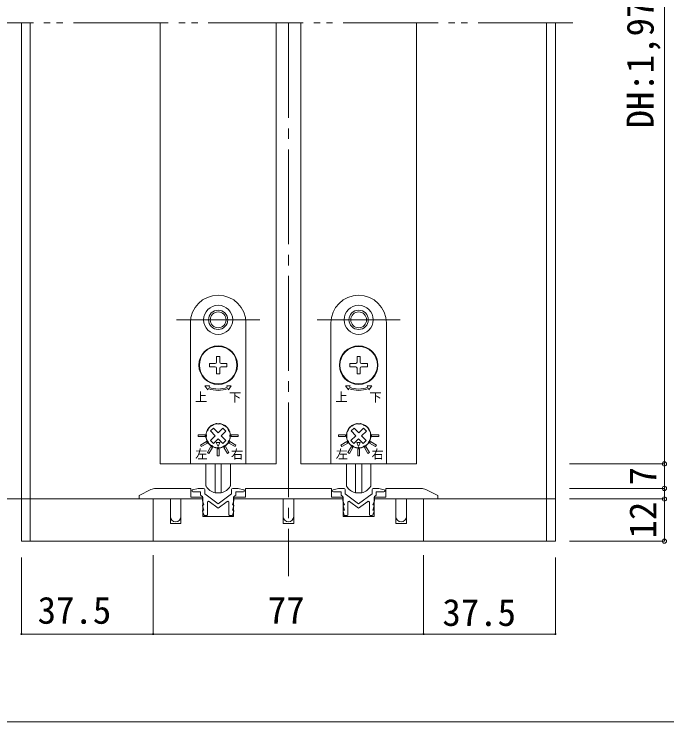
# Model space of a CAD drawing. Units: millimetres on the paper, enlarged 10 times, with parts at other scales. Extents: x -2000 to 2000, y -1385 to 1385.
# Drawn here: x -1092 to -473, y -68 to 604 of the extents above; entities that cross this region are included whole.
import ezdxf
from ezdxf.enums import TextEntityAlignment as Align

# ---------------------------------------------------------------- set-up
doc = ezdxf.new("R2010")
doc.units = ezdxf.units.MM
doc.header["$LTSCALE"] = 10
doc.header["$PDMODE"] = 32
doc.header["$PDSIZE"] = 4
for name, pattern in [('CHAIN2', [12, 9, -1, 1, -1]), ('DOUBLE_CHAIN2', [12.8, 9, -1, 0.6, -0.6, 0.6, -1]), ('USER1', [19.05, 12.7, -6.35])]:
    doc.linetypes.add(name, pattern=pattern)
for name, color, linetype, lineweight in [('1-0_H-SYM', 7, 'Continuous', 20), ('1-1_0', 7, 'Continuous', 20), ('2-0_18', 7, 'Continuous', 18)]:
    doc.layers.add(name, color=color, linetype=linetype, lineweight=lineweight)
doc.styles.add('ＭＳ ゴシック', font='')
doc.styles.get('ＭＳ ゴシック').set_extended_font_data('MS Gothic')

msp = doc.modelspace()

# ---------------------------------------------------------------- linework, layer by layer
at = {"layer": '1-0_H-SYM'}
msp.add_line((380, -67.5), (-1950, -67.5), dxfattribs=at)
msp.add_line((380, -67.5), (-1950, -67.5), dxfattribs=at)
msp.add_lwpolyline([(380, -67.5), (-1950, -67.5), (-1950, 1335)], dxfattribs=at)
msp.add_lwpolyline([(380, -67.5), (-1950, -67.5), (-1950, 1335)], dxfattribs=at)
at = {"layer": '1-1_0'}
msp.add_lwpolyline([(380, -67.5), (-1950, -67.5), (-1950, 1335)], dxfattribs=at)
at = {"layer": '2-0_18', "linetype": 'DOUBLE_CHAIN2', "lineweight": 20}
msp.add_line((-561.78, 595.6), (-1101.78, 595.6), dxfattribs=at)
at = {"layer": '2-0_18', "lineweight": 20}
for p, q in [((-1085.11, 595.6), (-1085.11, 103.93)), ((-1076.78, 595.6), (-1076.78, 103.93)), ((-953.44, 595.6), (-953.44, 177.27)), ((-843.44, 595.6), (-843.44, 177.27)), ((-820.11, 595.6), (-820.11, 177.27)), ((-710.11, 595.6), (-710.11, 177.27)), ((-586.78, 595.6), (-586.78, 103.93)), ((-578.44, 595.6), (-578.44, 103.93)), ((-953.44, 177.27), (-843.44, 177.27)), ((-820.11, 177.27), (-710.11, 177.27)), ((-957.75, 153.93), (-924.28, 153.93)), ((-923.44, 151.6), (-923.44, 151.8)), ((-917.55, 153.91), (-922.66, 152.77)), ((-922.44, 150.6), (-919, 150.6)), ((-919, 150.6), (-915.11, 150.6)), ((-917.33, 153.93), (-912.22, 153.93)), ((-911.22, 152.93), (-911.22, 148.93)), ((-911.22, 148.93), (-898.44, 139.35)), ((-898.44, 139.35), (-885.66, 148.93)), ((-885.66, 152.93), (-885.66, 148.93)), ((-879.55, 153.93), (-884.66, 153.93)), ((-877.89, 150.6), (-881.78, 150.6)), ((-881.78, 147.68), (-881.78, 150.6)), ((-879.34, 153.91), (-874.23, 152.77)), ((-874.44, 150.6), (-877.89, 150.6)), ((-873.44, 151.8), (-873.44, 151.6)), ((-872.6, 153.93), (-799, 153.93)), ((-790.95, 153.93), (-864.55, 153.93)), ((-790.11, 151.8), (-790.11, 151.6)), ((-784.22, 153.91), (-789.33, 152.77)), ((-789.11, 150.6), (-785.66, 150.6)), ((-785.66, 150.6), (-781.78, 150.6)), ((-784, 153.93), (-778.89, 153.93)), ((-781.78, 147.68), (-781.78, 150.6)), ((-777.89, 152.93), (-777.89, 148.93)), ((-765.11, 139.35), (-777.89, 148.93)), ((-752.33, 148.93), (-765.11, 139.35)), ((-752.33, 152.93), (-752.33, 148.93)), ((-746.22, 153.93), (-751.33, 153.93)), ((-744.55, 150.6), (-748.44, 150.6)), ((-746, 153.91), (-740.89, 152.77)), ((-741.11, 150.6), (-744.55, 150.6)), ((-740.11, 151.6), (-740.11, 151.8)), ((-705.8, 153.93), (-739.28, 153.93)), ((-913.44, 143.93), (-1085.11, 143.93)), ((-960.11, 143.93), (-973.44, 143.93)), ((-943.78, 143.93), (-960.11, 143.93)), ((-960.11, 103.93), (-960.11, 143.93)), ((-943.78, 143.93), (-943.78, 120.6)), ((-913.11, 143.93), (-933.78, 143.93)), ((-915.11, 147.68), (-913.44, 146.43)), ((-913.44, 142.39), (-913.44, 146.43)), ((-913.4, 142.15), (-911.96, 138.3)), ((-898.44, 135.18), (-907.01, 141.61)), ((-898.44, 135.18), (-889.88, 141.61)), ((-883.48, 142.15), (-884.94, 138.27)), ((-836.78, 143.93), (-883.78, 143.93)), ((-883.78, 143.93), (-836.78, 143.93)), ((-881.78, 147.68), (-883.44, 146.43)), ((-883.44, 142.39), (-883.44, 146.43)), ((-780.11, 143.93), (-883.44, 143.93)), ((-779.78, 143.93), (-841.6, 143.93)), ((-826.78, 143.93), (-826.78, 120.6)), ((-781.78, 147.68), (-780.11, 146.43)), ((-780.11, 142.39), (-780.11, 146.43)), ((-780.07, 142.15), (-778.61, 138.27)), ((-765.11, 135.18), (-773.68, 141.61)), ((-765.11, 135.18), (-756.54, 141.61)), ((-750.15, 142.15), (-751.6, 138.3)), ((-750.44, 143.93), (-729.78, 143.93)), ((-748.44, 147.68), (-750.11, 146.43)), ((-750.11, 142.39), (-750.11, 146.43)), ((-578.44, 143.93), (-750.11, 143.93)), ((-719.78, 143.93), (-703.44, 143.93)), ((-719.78, 143.93), (-719.78, 120.6)), ((-703.44, 143.93), (-578.44, 143.93)), ((-703.44, 143.93), (-690.11, 143.93)), ((-703.44, 103.93), (-703.44, 143.93)), ((-913.15, 137.44), (-911.91, 133.3)), ((-912.51, 138.3), (-911.96, 138.3)), ((-908.61, 128.97), (-908.61, 140.81)), ((-888.28, 128.93), (-888.28, 140.81)), ((-884.34, 138.27), (-884.94, 138.27)), ((-883.7, 137.41), (-884.94, 133.27)), ((-779.85, 137.41), (-778.61, 133.27)), ((-779.21, 138.27), (-778.61, 138.27)), ((-775.28, 128.93), (-775.28, 140.81)), ((-754.94, 128.97), (-754.94, 140.81)), ((-750.4, 137.44), (-751.64, 133.3)), ((-751.04, 138.3), (-751.6, 138.3)), ((-912.05, 128.77), (-913.15, 132.44)), ((-912.51, 133.3), (-911.91, 133.3)), ((-911.41, 128.3), (-909.28, 128.3)), ((-885.44, 128.27), (-887.61, 128.27)), ((-884.34, 133.27), (-884.94, 133.27)), ((-884.8, 128.74), (-883.7, 132.41)), ((-778.75, 128.74), (-779.85, 132.41)), ((-779.21, 133.27), (-778.61, 133.27)), ((-778.11, 128.27), (-775.94, 128.27)), ((-752.14, 128.3), (-754.28, 128.3)), ((-751.04, 133.3), (-751.64, 133.3)), ((-751.5, 128.77), (-750.4, 132.44)), ((-578.44, 103.93), (-1085.11, 103.93)), ((-831.78, 103.93), (-960.11, 103.93)), ((-795.11, 103.93), (-960.11, 103.93)), ((-868.44, 103.93), (-703.44, 103.93)), ((-831.78, 103.93), (-703.44, 103.93))]:
    msp.add_line(p, q, dxfattribs=at)
at = {"layer": '2-0_18', "color": 4, "linetype": 'CHAIN2', "lineweight": 9}
msp.add_line((-831.78, 595.6), (-831.78, 70.6), dxfattribs=at)
at = {"layer": '2-0_18', "color": 2, "linetype": 'USER1'}
for p, q in [((-937.94, 313.93), (-858.94, 313.93)), ((-804.61, 313.93), (-725.61, 313.93))]:
    msp.add_line(p, q, dxfattribs=at)
at = {"layer": '2-0_18'}
for p, q in [((-924.78, 310.93), (-924.78, 177.27)), ((-872.11, 177.27), (-872.11, 310.93)), ((-791.44, 310.93), (-791.44, 177.27)), ((-738.78, 177.27), (-738.78, 310.93)), ((-896.94, 279.27), (-899.94, 279.27)), ((-899.94, 273.77), (-899.94, 279.27)), ((-896.94, 273.77), (-896.94, 279.27)), ((-763.61, 279.27), (-766.61, 279.27)), ((-766.61, 273.77), (-766.61, 279.27)), ((-763.61, 273.77), (-763.61, 279.27)), ((-901.28, 269.43), (-906.78, 269.43)), ((-890.11, 272.43), (-895.61, 272.43)), ((-890.11, 269.43), (-895.61, 269.43)), ((-890.11, 272.43), (-890.11, 269.43)), ((-767.94, 269.43), (-773.44, 269.43)), ((-756.78, 272.43), (-762.28, 272.43)), ((-756.78, 269.43), (-762.28, 269.43)), ((-756.78, 272.43), (-756.78, 269.43)), ((-899.94, 262.6), (-899.94, 268.1)), ((-896.94, 262.6), (-899.94, 262.6)), ((-896.94, 262.6), (-896.94, 268.1)), ((-766.61, 262.6), (-766.61, 268.1)), ((-763.61, 262.6), (-766.61, 262.6)), ((-763.61, 262.6), (-763.61, 268.1)), ((-901.27, 203.97), (-905.69, 208.5)), ((-898.41, 206.76), (-893.88, 211.18)), ((-767.94, 203.97), (-772.36, 208.5)), ((-765.07, 206.76), (-760.54, 211.18)), ((-905.8, 199.54), (-901.27, 203.97)), ((-772.47, 199.54), (-767.94, 203.97)), ((-903.01, 196.68), (-905.8, 199.54)), ((-903.01, 196.68), (-898.48, 201.1)), ((-894.05, 196.57), (-898.48, 201.1)), ((-891.19, 199.36), (-894.05, 196.57)), ((-769.68, 196.68), (-772.47, 199.54)), ((-769.68, 196.68), (-765.14, 201.1)), ((-760.72, 196.57), (-765.14, 201.1)), ((-757.86, 199.36), (-760.72, 196.57)), ((-924.78, 177.27), (-872.11, 177.27)), ((-910.11, 156.82), (-910.11, 177.27)), ((-901.36, 177.27), (-901.36, 149.75)), ((-895.53, 177.27), (-895.53, 149.75)), ((-886.78, 177.27), (-886.78, 156.82)), ((-791.44, 177.27), (-738.78, 177.27)), ((-776.78, 156.82), (-776.78, 177.27)), ((-768.03, 177.27), (-768.03, 149.75)), ((-762.19, 177.27), (-762.19, 149.75)), ((-753.44, 177.27), (-753.44, 156.82)), ((-901.36, 149.75), (-895.53, 149.75)), ((-768.03, 149.75), (-762.19, 149.75))]:
    msp.add_line(p, q, dxfattribs=at)
at = {"layer": '2-0_18', "color": 4, "lineweight": 9}
for p, q in [((-474.97, 177.27), (-565.11, 177.27)), ((-474.97, 177.27), (-474.97, 153.93)), ((-474.97, 153.93), (-565.11, 153.93)), ((-474.97, 153.93), (-474.97, 143.93)), ((-1085.11, 143.93), (-1413.05, 143.93)), ((-474.97, 143.93), (-565.11, 143.93)), ((-474.97, 143.93), (-474.97, 103.93)), ((-474.97, 103.93), (-565.11, 103.93)), ((-578.44, 88.51), (-578.44, 15.79))]:
    msp.add_line(p, q, dxfattribs=at)
for points in [[(-474.97, 177.27), (-474.97, 941.08), (-474.97, 967.75)], [(-1085.11, 88.51), (-1085.11, 15.79), (-960.11, 15.79)], [(-960.11, 90.6), (-960.11, 15.79), (-703.44, 15.79)], [(-703.44, 90.6), (-703.44, 15.79), (-578.44, 15.79)]]:
    msp.add_lwpolyline(points, dxfattribs=at)
at = {"layer": '2-0_18'}
for points in [[(-901.28, 272.43), (-906.78, 272.43), (-906.78, 269.43)], [(-767.94, 272.43), (-773.44, 272.43), (-773.44, 269.43)], [(-907.12, 249.99), (-906.61, 251.22), (-910.94, 251.22), (-908.14, 247.53), (-907.63, 248.76)], [(-889.26, 248.76), (-888.75, 247.53), (-885.95, 251.22), (-890.28, 251.22), (-889.77, 249.99)], [(-773.78, 249.99), (-773.27, 251.22), (-777.6, 251.22), (-774.8, 247.53), (-774.29, 248.76)], [(-755.92, 248.76), (-755.41, 247.53), (-752.62, 251.22), (-756.95, 251.22), (-756.44, 249.99)], [(-898.41, 206.76), (-902.83, 211.29), (-905.69, 208.5)], [(-891.19, 199.36), (-895.61, 203.9), (-891.08, 208.32), (-893.88, 211.18)], [(-765.07, 206.76), (-769.5, 211.29), (-772.36, 208.5)], [(-757.86, 199.36), (-762.28, 203.9), (-757.75, 208.32), (-760.54, 211.18)]]:
    msp.add_lwpolyline(points, dxfattribs=at)
for points in [[(-917.44, 203.1), (-910.78, 203.1), (-910.78, 204.77), (-917.44, 204.77)], [(-879.44, 204.77), (-886.11, 204.77), (-886.11, 203.1), (-879.44, 203.1)], [(-784.11, 203.1), (-777.44, 203.1), (-777.44, 204.77), (-784.11, 204.77)], [(-746.11, 204.77), (-752.78, 204.77), (-752.78, 203.1), (-746.11, 203.1)], [(-914.48, 193.71), (-908.71, 197.04), (-909.54, 198.49), (-915.31, 195.15)], [(-898.57, 193.6), (-896.85, 197.58), (-900.19, 197.62)], [(-881.57, 195.15), (-887.34, 198.49), (-888.18, 197.04), (-882.4, 193.71)], [(-781.15, 193.71), (-775.37, 197.04), (-776.21, 198.49), (-781.98, 195.15)], [(-765.24, 193.6), (-763.52, 197.58), (-766.85, 197.62)], [(-748.24, 195.15), (-754.01, 198.49), (-754.84, 197.04), (-749.07, 193.71)], [(-907.22, 187.06), (-903.89, 192.83), (-905.33, 193.67), (-908.66, 187.89)], [(-897.61, 191.6), (-899.28, 191.6), (-899.28, 184.93), (-897.61, 184.93)], [(-888.22, 187.89), (-891.55, 193.67), (-893, 192.83), (-889.66, 187.06)], [(-773.89, 187.06), (-770.55, 192.83), (-772, 193.67), (-775.33, 187.89)], [(-764.28, 191.6), (-765.94, 191.6), (-765.94, 184.93), (-764.28, 184.93)], [(-754.89, 187.89), (-758.22, 193.67), (-759.66, 192.83), (-756.33, 187.06)]]:
    msp.add_lwpolyline(points, close=True, dxfattribs=at)
at = {"layer": '2-0_18', "lineweight": 20}
for points in [[(-973.44, 143.93), (-973.44, 147.27), (-962.22, 152.88)], [(-924.28, 153.93), (-924.28, 145.6), (-913.11, 145.6), (-913.11, 127.27), (-883.78, 127.27), (-883.78, 145.6)], [(-915.11, 147.68), (-915.11, 149.35), (-915.11, 150.6)], [(-883.74, 145.6), (-872.6, 145.6), (-872.6, 153.93)], [(-779.82, 145.6), (-790.95, 145.6), (-790.95, 153.93)], [(-739.28, 153.93), (-739.28, 145.6), (-750.44, 145.6), (-750.44, 127.27), (-779.78, 127.27), (-779.78, 145.6)], [(-748.44, 147.68), (-748.44, 149.35), (-748.44, 150.6)], [(-690.11, 143.93), (-690.11, 147.27), (-701.33, 152.88)], [(-933.78, 143.93), (-933.78, 120.6), (-943.78, 120.6)], [(-881.78, 143.93), (-868.44, 143.93), (-852.11, 143.93)], [(-836.78, 143.93), (-836.78, 120.6), (-826.78, 120.6)], [(-729.78, 143.93), (-729.78, 120.6), (-719.78, 120.6)]]:
    msp.add_lwpolyline(points, dxfattribs=at)
at = {"layer": '2-0_18'}
for centre, radius in [((-898.44, 313.93), 13.83), ((-898.44, 313.93), 9.17), ((-765.11, 313.93), 13.83), ((-765.11, 313.93), 9.17), ((-898.44, 313.93), 7.5), ((-765.11, 313.93), 7.5), ((-898.44, 270.93), 18.33), ((-898.44, 270.93), 17.83), ((-765.11, 270.93), 18.33), ((-765.11, 270.93), 17.83)]:
    msp.add_circle(centre, radius, dxfattribs=at)
at = {"layer": '2-0_18', "color": 4, "lineweight": 9}
msp.add_circle((-1085.11, 15.79), 0.521, dxfattribs=at)
at = {"layer": '2-0_18'}
for centre, radius, start, end in [((-898.44, 310.93), 26.33, 0, 180), ((-765.11, 310.93), 26.33, 0, 180), ((-901.28, 273.77), 1.33, 270, 360), ((-901.28, 268.1), 1.33, 360, 90), ((-895.61, 273.77), 1.33, 180, 270), ((-895.61, 268.1), 1.33, 90, 180), ((-767.94, 273.77), 1.33, 270, 360), ((-767.94, 268.1), 1.33, 360, 90), ((-762.28, 273.77), 1.33, 180, 270), ((-762.28, 268.1), 1.33, 90, 180), ((-898.44, 270.93), 24, 247.5, 292.5), ((-898.44, 270.93), 22.67, 247.5, 292.5), ((-765.11, 270.93), 24, 247.5, 292.5), ((-765.11, 270.93), 22.67, 247.5, 292.5), ((-898.44, 203.93), 11.67, 98.90298, 201.09702), ((-898.44, 203.93), 11.5, 100.42431, 108.17431), ((-899.92, 211.96), 3.33, 69.87866, 100.42431), ((-899.89, 213.15), 2.33, 72.61143, 98.90298), ((-898.44, 217.77), 2.5, 252.61143, 287.38857), ((-898.44, 203.93), 11.17, 86.90028, 91.69834), ((-896.77, 211.93), 3.33, 78.17431, 108.71996), ((-897, 213.15), 2.33, 81.09702, 107.38857), ((-898.44, 203.93), 11.67, 338.90298, 81.09702), ((-898.44, 203.93), 11.5, 70.42431, 78.17431), ((-765.11, 203.93), 11.67, 98.90298, 201.09702), ((-765.11, 203.93), 11.5, 100.42431, 108.17431), ((-766.59, 211.96), 3.33, 69.87866, 100.42431), ((-766.55, 213.15), 2.33, 72.61143, 98.90298), ((-765.11, 217.77), 2.5, 252.61143, 287.38857), ((-765.11, 203.93), 11.17, 86.90028, 91.69834), ((-763.44, 211.93), 3.33, 78.17431, 108.71996), ((-763.66, 213.15), 2.33, 81.09702, 107.38857), ((-765.11, 203.93), 11.67, 338.90298, 81.09702), ((-765.11, 203.93), 11.5, 70.42431, 78.17431), ((-906.14, 206.67), 3.33, 129.87866, 160.42431), ((-898.44, 203.93), 11.17, 146.90028, 151.69834), ((-904.53, 209.38), 3.33, 138.17431, 168.71996), ((-898.44, 203.93), 11.5, 130.42431, 138.17431), ((-903.74, 210.15), 3.33, 99.87866, 130.42431), ((-898.44, 203.93), 11.17, 116.90028, 121.69834), ((-900.99, 211.69), 3.33, 108.17431, 138.71996), ((-895.71, 211.63), 3.33, 39.87866, 70.42431), ((-898.44, 203.93), 11.17, 56.90028, 61.69834), ((-893, 210.02), 3.33, 48.17431, 78.71996), ((-898.44, 203.93), 11.5, 40.42431, 48.17431), ((-892.23, 209.23), 3.33, 9.87866, 40.42431), ((-898.44, 203.93), 11.17, 26.90028, 31.69834), ((-890.68, 206.48), 3.33, 18.17431, 48.71996), ((-772.8, 206.67), 3.33, 129.87866, 160.42431), ((-765.11, 203.93), 11.17, 146.90028, 151.69834), ((-771.19, 209.38), 3.33, 138.17431, 168.71996), ((-765.11, 203.93), 11.5, 130.42431, 138.17431), ((-770.4, 210.15), 3.33, 99.87866, 130.42431), ((-765.11, 203.93), 11.17, 116.90028, 121.69834), ((-767.66, 211.69), 3.33, 108.17431, 138.71996), ((-762.37, 211.63), 3.33, 39.87866, 70.42431), ((-765.11, 203.93), 11.17, 56.90028, 61.69834), ((-759.66, 210.02), 3.33, 48.17431, 78.71996), ((-765.11, 203.93), 11.5, 40.42431, 48.17431), ((-758.89, 209.23), 3.33, 9.87866, 40.42431), ((-765.11, 203.93), 11.17, 26.90028, 31.69834), ((-757.35, 206.48), 3.33, 18.17431, 48.71996), ((-906.47, 202.45), 3.33, 159.87866, 190.42431), ((-906.44, 205.61), 3.33, 168.17431, 198.71996), ((-898.44, 203.93), 11.5, 190.42431, 198.17431), ((-898.44, 203.93), 11.5, 160.42431, 168.17431), ((-898.44, 203.93), 11.17, 176.90028, 181.69834), ((-898.44, 203.93), 11.5, 340.42431, 348.17431), ((-898.44, 203.93), 11.5, 10.42431, 18.17431), ((-898.44, 203.93), 11.17, 356.90028, 1.69834), ((-890.45, 202.26), 3.33, 348.17431, 18.71996), ((-890.41, 205.41), 3.33, 339.87866, 10.42431), ((-773.14, 202.45), 3.33, 159.87866, 190.42431), ((-773.1, 205.61), 3.33, 168.17431, 198.71996), ((-765.11, 203.93), 11.5, 190.42431, 198.17431), ((-765.11, 203.93), 11.5, 160.42431, 168.17431), ((-765.11, 203.93), 11.17, 176.90028, 181.69834), ((-765.11, 203.93), 11.5, 340.42431, 348.17431), ((-765.11, 203.93), 11.5, 10.42431, 18.17431), ((-765.11, 203.93), 11.17, 356.90028, 1.69834), ((-757.12, 202.26), 3.33, 348.17431, 18.71996), ((-757.08, 205.41), 3.33, 339.87866, 10.42431), ((-906.2, 201.39), 3.33, 198.17431, 228.71996), ((-907.15, 200.57), 2.33, 201.09702, 227.38857), ((-910.42, 197.02), 2.5, 12.61143, 47.38857), ((-898.44, 203.93), 11.17, 206.90028, 211.69834), ((-905.71, 198.07), 2.33, 192.61143, 218.90298), ((-904.66, 198.64), 3.33, 189.87866, 220.42431), ((-898.44, 203.93), 11.67, 218.90298, 321.09702), ((-898.44, 203.93), 11.5, 220.42431, 228.17431), ((-903.89, 197.85), 3.33, 228.17431, 258.71996), ((-893.15, 197.72), 3.33, 279.87866, 310.42431), ((-898.44, 203.93), 11.5, 310.42431, 318.17431), ((-892.36, 198.49), 3.33, 318.17431, 348.71996), ((-891.18, 198.07), 2.33, 321.09702, 347.38857), ((-898.44, 203.93), 11.17, 326.90028, 331.69834), ((-886.46, 197.02), 2.5, 132.61143, 167.38857), ((-890.75, 201.2), 3.33, 309.87866, 340.42431), ((-889.73, 200.57), 2.33, 312.61143, 338.90298), ((-772.87, 201.39), 3.33, 198.17431, 228.71996), ((-773.82, 200.57), 2.33, 201.09702, 227.38857), ((-777.09, 197.02), 2.5, 12.61143, 47.38857), ((-765.11, 203.93), 11.17, 206.90028, 211.69834), ((-772.37, 198.07), 2.33, 192.61143, 218.90298), ((-771.33, 198.64), 3.33, 189.87866, 220.42431), ((-765.11, 203.93), 11.67, 218.90298, 321.09702), ((-765.11, 203.93), 11.5, 220.42431, 228.17431), ((-770.56, 197.85), 3.33, 228.17431, 258.71996), ((-759.81, 197.72), 3.33, 279.87866, 310.42431), ((-765.11, 203.93), 11.5, 310.42431, 318.17431), ((-759.02, 198.49), 3.33, 318.17431, 348.71996), ((-757.85, 198.07), 2.33, 321.09702, 347.38857), ((-765.11, 203.93), 11.17, 326.90028, 331.69834), ((-753.13, 197.02), 2.5, 132.61143, 167.38857), ((-757.41, 201.2), 3.33, 309.87866, 340.42431), ((-756.4, 200.57), 2.33, 312.61143, 338.90298), ((-898.44, 203.93), 11.17, 236.90028, 241.69834), ((-901.18, 196.24), 3.33, 219.87866, 250.42431), ((-898.44, 203.93), 11.5, 250.42431, 258.17431), ((-900.12, 195.94), 3.33, 258.17431, 288.71996), ((-898.44, 203.93), 11.17, 266.90028, 271.69834), ((-896.96, 195.9), 3.33, 249.87866, 280.42431), ((-898.44, 203.93), 11.5, 280.42431, 288.17431), ((-895.9, 196.17), 3.33, 288.17431, 318.71996), ((-898.44, 203.93), 11.17, 296.90028, 301.69834), ((-765.11, 203.93), 11.17, 236.90028, 241.69834), ((-767.85, 196.24), 3.33, 219.87866, 250.42431), ((-765.11, 203.93), 11.5, 250.42431, 258.17431), ((-766.78, 195.94), 3.33, 258.17431, 288.71996), ((-765.11, 203.93), 11.17, 266.90028, 271.69834), ((-763.63, 195.9), 3.33, 249.87866, 280.42431), ((-765.11, 203.93), 11.5, 280.42431, 288.17431), ((-762.56, 196.17), 3.33, 288.17431, 318.71996), ((-765.11, 203.93), 11.17, 296.90028, 301.69834), ((-908.44, 156.82), 1.67, 180, 210.56067), ((-898.4, 162.75), 13.33, 210.56067, 257.16143), ((-898.49, 162.75), 13.33, 282.83857, 329.43933), ((-888.44, 156.82), 1.67, 329.43933, 360), ((-775.11, 156.82), 1.67, 180, 210.56067), ((-765.06, 162.75), 13.33, 210.56067, 257.16143), ((-765.16, 162.75), 13.33, 282.83857, 329.43933), ((-755.11, 156.82), 1.67, 329.43933, 360)]:
    msp.add_arc(centre, radius, start, end, dxfattribs=at)
at = {"layer": '2-0_18', "lineweight": 20}
for centre, radius, start, end in [((-957.75, 143.93), 10, 90, 116.56505), ((-922.44, 151.8), 1, 102.52881, 180), ((-922.44, 151.6), 1, 180, 270), ((-917.33, 152.93), 1, 90, 102.52881), ((-917.33, 152.93), 1, 90, 102.52881), ((-917.33, 152.93), 1, 90, 102.52881), ((-917.33, 152.93), 1, 90, 102.52881), ((-912.22, 152.93), 1, 0, 90), ((-884.66, 152.93), 1, 90, 180), ((-879.55, 152.93), 1, 77.47119, 90), ((-874.44, 151.6), 1, 270, 0), ((-874.44, 151.8), 1, 0, 77.47119), ((-789.11, 151.8), 1, 102.52881, 180), ((-789.11, 151.6), 1, 180, 270), ((-784, 152.93), 1, 90, 102.52881), ((-778.89, 152.93), 1, 0, 90), ((-751.33, 152.93), 1, 90, 180), ((-746.22, 152.93), 1, 77.47119, 90), ((-746.22, 152.93), 1, 77.47119, 90), ((-746.22, 152.93), 1, 77.47119, 90), ((-746.22, 152.93), 1, 77.47119, 90), ((-741.11, 151.6), 1, 270, 0), ((-741.11, 151.8), 1, 0, 77.47119), ((-705.8, 143.93), 10, 63.43495, 90), ((-912.78, 142.39), 0.667, 180, 200.55605), ((-912.78, 142.39), 0.667, 180, 200.55605), ((-912.78, 142.39), 0.667, 180, 200.55605), ((-912.78, 142.39), 0.667, 180, 200.55605), ((-907.61, 140.81), 1, 53.1301, 180), ((-889.28, 140.81), 1, 0, 126.8699), ((-884.11, 142.39), 0.667, 339.44395, 0), ((-884.11, 142.39), 0.667, 339.44395, 0), ((-884.11, 142.39), 0.667, 339.44395, 0), ((-779.44, 142.39), 0.667, 180, 200.55605), ((-779.44, 142.39), 0.667, 180, 200.55605), ((-779.44, 142.39), 0.667, 180, 200.55605), ((-774.28, 140.81), 1, 53.1301, 180), ((-755.94, 140.81), 1, 0, 126.8699), ((-750.78, 142.39), 0.667, 339.44395, 0), ((-750.78, 142.39), 0.667, 339.44395, 0), ((-750.78, 142.39), 0.667, 339.44395, 0), ((-750.78, 142.39), 0.667, 339.44395, 0), ((-912.51, 137.63), 0.667, 90, 196.69924), ((-884.34, 137.6), 0.667, 343.30076, 90), ((-779.21, 137.6), 0.667, 90, 196.69924), ((-751.04, 137.63), 0.667, 343.30076, 90), ((-912.51, 132.63), 0.667, 90, 196.69924), ((-911.41, 128.97), 0.667, 196.69924, 270), ((-909.28, 128.97), 0.667, 270, 0), ((-887.61, 128.93), 0.667, 180, 270), ((-885.44, 128.93), 0.667, 270, 343.30076), ((-884.34, 132.6), 0.667, 343.30076, 90), ((-779.21, 132.6), 0.667, 90, 196.69924), ((-778.11, 128.93), 0.667, 196.69924, 270), ((-775.94, 128.93), 0.667, 270, 0), ((-754.28, 128.97), 0.667, 180, 270), ((-752.14, 128.97), 0.667, 270, 343.30076), ((-751.04, 132.63), 0.667, 343.30076, 90), ((-938.78, 127.27), 5, 180, 0), ((-831.78, 127.27), 5, 180, 0), ((-724.78, 127.27), 5, 180, 0)]:
    msp.add_arc(centre, radius, start, end, dxfattribs=at)
at = {"layer": '2-0_18', "color": 4, "lineweight": 9}
for centre, start, end in [((-960.11, 15.79), 0, 180), ((-960.11, 15.79), 180, 0), ((-703.44, 15.79), 0, 180), ((-703.44, 15.79), 180, 0), ((-578.44, 15.79), 0, 180), ((-578.44, 15.79), 180, 0)]:
    msp.add_arc(centre, 0.521, start, end, dxfattribs=at)
at = {"layer": '2-0_18', "color": 4}
for p in [(-474.97, 177.27), (-474.97, 153.93), (-474.97, 143.93), (-474.97, 103.93)]:
    msp.add_point(p, dxfattribs=at)

# ---------------------------------------------------------------- texts
at = {"layer": '2-0_18', "style": 'ＭＳ ゴシック'}
for s, p in [('DH:1,970', (-477.47, 495.51)), ('7', (-474.97, 156.85)), ('12', (-474.97, 106.43))]:
    msp.add_text(s, height=25.66, rotation=90, dxfattribs=at).set_placement(p, align=Align.BOTTOM_LEFT)
for s, height, p in [('上', 8.55, (-920.52, 233.87)), ('下', 8.55, (-888.2, 233.62)), ('上', 8.55, (-787.19, 233.87)), ('下', 8.55, (-754.86, 233.62)), ('左', 8.55, (-920.21, 179.69)), ('右', 8.55, (-886.23, 179.61)), ('左', 8.55, (-786.87, 179.69)), ('右', 8.55, (-752.9, 179.61)), ('37.5', 25.66, (-1069.71, 17.87)), ('77', 25.66, (-851.33, 17.87)), ('37.5', 25.66, (-685.61, 15.79))]:
    msp.add_text(s, height=height, dxfattribs=at).set_placement(p, align=Align.BOTTOM_LEFT)

doc.saveas('drawing.dxf')
